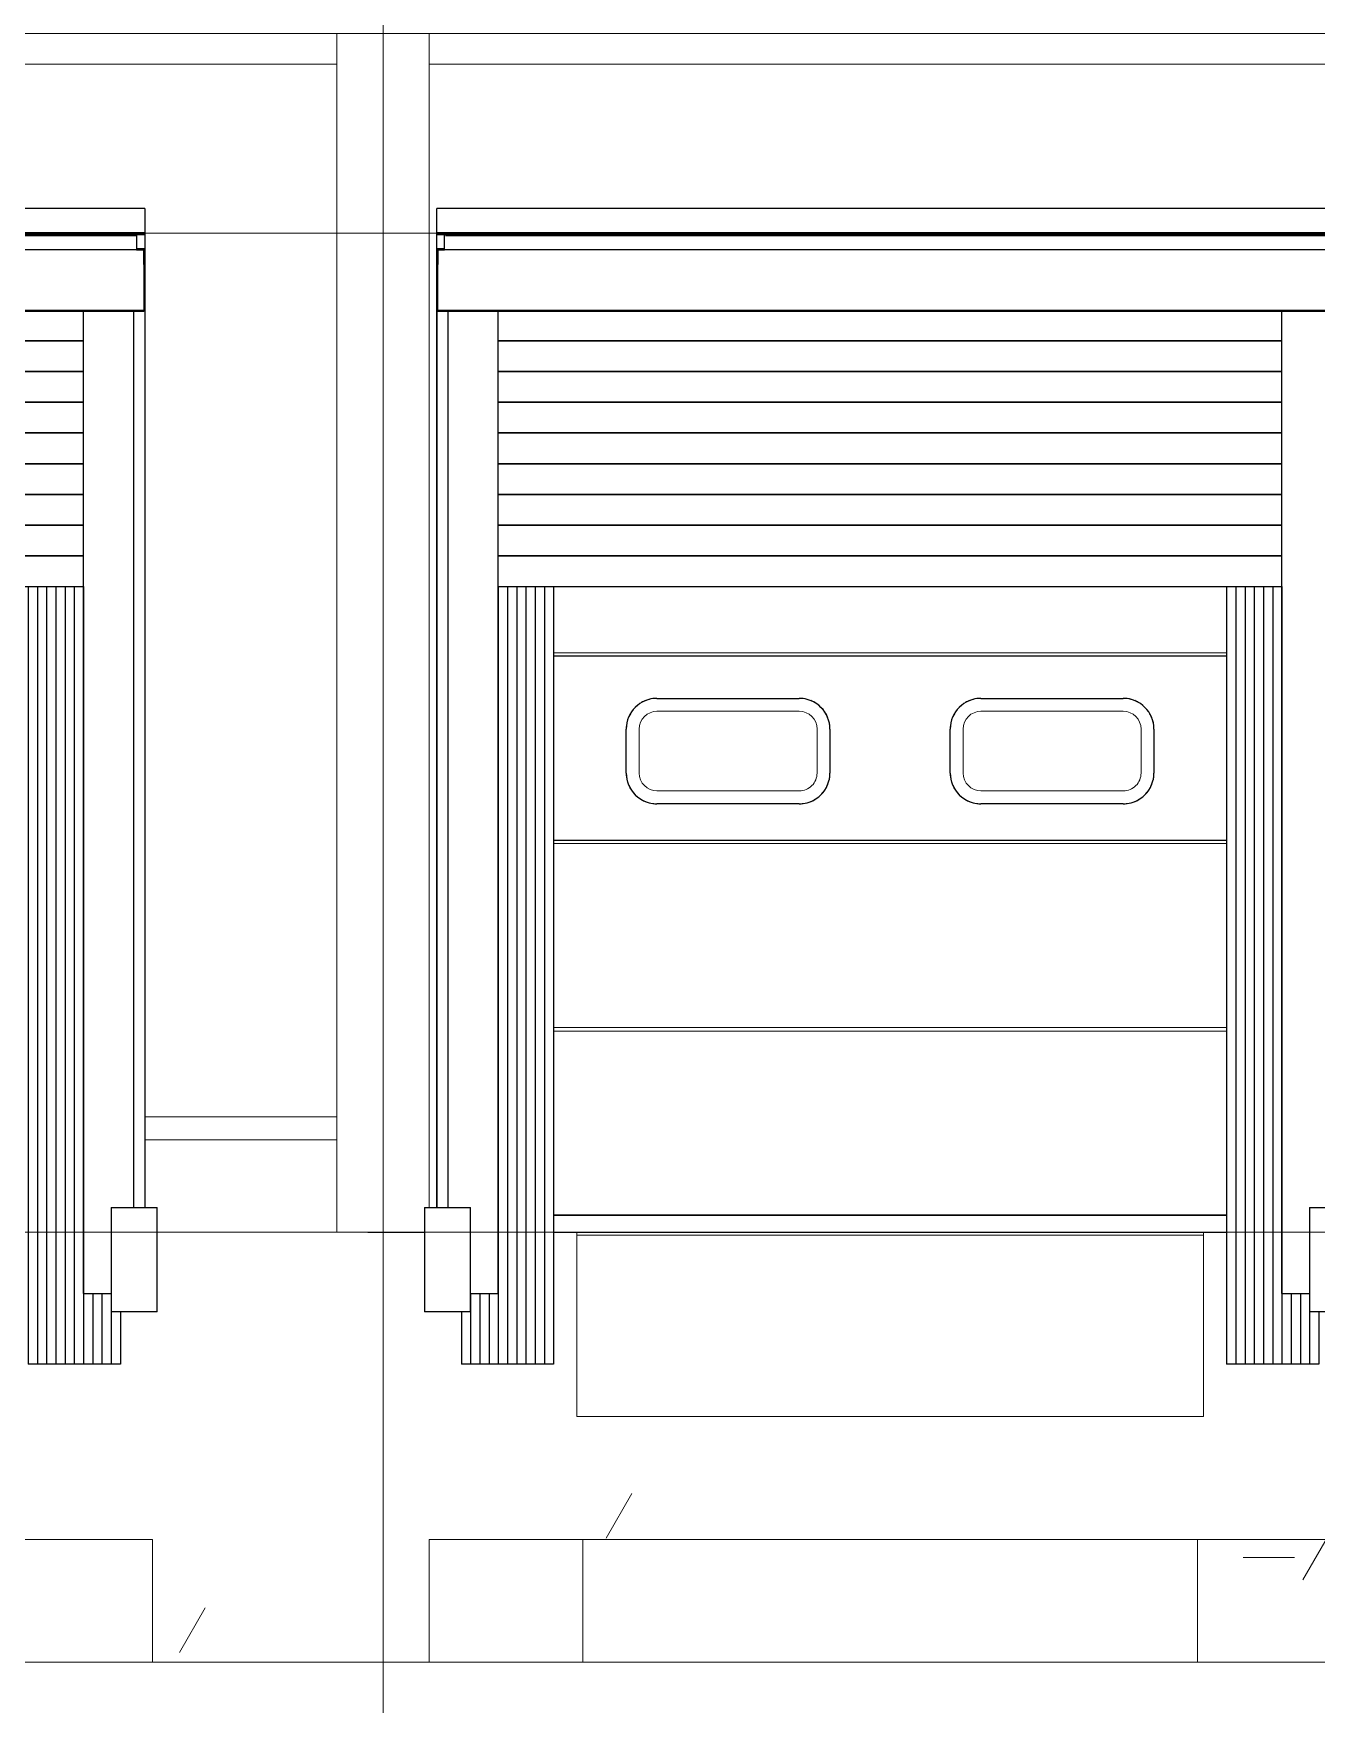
# Model space of a CAD drawing. Extents: x 692141 to 693595, y 1492301 to 1494225.
# Drawn here: x 692347.62 to 692351.8, y 1492374.68 to 1492380.11 of the extents above; entities that cross this region are included whole.
import ezdxf

# ---------------------------------------------------------------- set-up
doc = ezdxf.new("R2010")
doc.units = 0
doc.header["$MEASUREMENT"] = 0
for name, pattern in [('Centre', [7937.5, 1587.5, -1190.625, 3968.75, -1190.625]), ('Grid Line', [5556.25, 3175, -793.75, 793.75, -793.75]), ('Čárka', [3175, 1587.5, -1587.5])]:
    doc.linetypes.add(name, pattern=pattern)
for name, color, linetype, lineweight in [('A-COLS', 52, 'Continuous', 5), ('A-DETL-GENF', 92, 'Continuous', 5), ('A-FLOR', 192, 'Continuous', 5), ('A-FLOR-LEVL', 8, 'Grid Line', 5), ('A-GENM', 13, 'Continuous', 5), ('A-WALL-PATT', 111, 'Continuous', 5), ('S-BEAM', 12, 'Continuous', 5), ('S-GRID', 1, 'Continuous', 5)]:
    doc.layers.add(name, color=color, linetype=linetype, lineweight=lineweight)
doc.layers.add('A-DOOR', color=2, linetype='Continuous')
pattern_1 = [(0, (212730.054, 1200), (4064, 1016), [167.64, -2880.36, 167.64, -2880.36, -16256]), (0, (212730.054, 1200), (4064, 1016), [-6096, 167.64, -5928.36, 167.64, -2880.36, -7112]), (0, (212730.054, 1200), (4064, 1016), [-15240, 167.64, -1864.36, 167.64, -4912.36]), (120, (214254.054, 1708), (-2911.881810244989, 3011.527240979959), [167.64, -2880.36, 167.64, -2880.36, -16256]), (120, (214254.054, 1708), (-2911.881810244989, 3011.527240979959), [-6095.999999999999, 167.64, -5928.359999999999, 167.64, -2880.36, -7111.999999999999]), (120, (214254.054, 1708), (-2911.881810244989, 3011.527240979959), [-15240, 167.64, -1864.36, 167.64, -4912.359999999999]), (240, (214762.054, 3740), (-1152.118189755009, -4027.527240979959), [167.64, -2880.36, 167.64, -2880.36, -16256]), (240, (214762.054, 3740), (-1152.118189755009, -4027.527240979959), [-6096, 167.64, -5928.36, 167.64, -2880.36, -7112]), (240, (214762.054, 3740), (-1152.118189755009, -4027.527240979959), [-15240, 167.64, -1864.36, 167.64, -4912.36])]

# ---------------------------------------------------------------- blocks, each defined once
blk = doc.blocks.new('HAVI-DC_R19_AR_120_STRUCTURE_rvt-2-500_ELEVATION 4')
at = {"layer": 'S-BEAM'}
h = blk.add_hatch(dxfattribs=at)
h.set_pattern_fill('FP_109', color=256, style=0, pattern_type=2)
h.set_pattern_definition(pattern_1)
h.paths.add_polyline_path([(90849.63631146723, 5200.000000000931), (90849.63631146723, 5300.068639883461), (82649.63631146721, 5300.068639883461), (82649.63631146721, 5200.000000000931), (90679.35419543347, 5200.000000000931)], flags=0)
h = blk.add_hatch(dxfattribs=at)
h.set_pattern_fill('FP_109', color=256, style=0, pattern_type=2)
h.set_pattern_definition(pattern_1)
h.paths.add_polyline_path([(98349.65262204957, 5200.000000000931), (98349.65262204957, 5300.068639883461), (91149.63631146726, 5300.068639883461), (91149.63631146726, 5200.000000000931), (98005.69829366505, 5200.000000000931)], flags=0)
h = blk.add_hatch(dxfattribs=at)
h.set_pattern_fill('FP_109', color=256, style=0, pattern_type=2)
h.set_pattern_definition(pattern_1)
h.paths.add_polyline_path([(87750.22784806436, -3.465174813754857e-11), (87750.22784806436, 399.9999999999091), (89749.63631146723, 399.9999999999091), (89749.63631146723, -3.465174813754857e-11), (90999.63631146647, 0), (90999.63631146647, 1400.00000000138), (90264.63631146731, 1400.00000000138), (90264.63631146731, 1139.999999997003), (90144.6363114673, 1139.999999997003), (90144.6363114673, 969.9999999969727), (89844.63631146729, 969.9999999969727), (89844.63631146729, 1400.00000000138), (89769.63631146734, 1400.00000000138), (89769.63631146736, 800.0000000013774), (87729.63631146733, 800.0000000013774), (87729.63631146737, 1400.00000000138), (87654.63631146731, 1400.00000000138), (87654.63631146731, 969.9999999969727), (87354.6363114673, 969.9999999969727), (87354.6363114673, 1139.999999997003), (87234.63631146731, 1139.999999997003), (87234.63631146731, 1400.00000000138), (86064.63631146743, 1400.00000000138), (86064.63631146743, 1139.999999997003), (85944.63631146745, 1139.999999997003), (85944.63631146745, 969.9999999969727), (85644.63631146743, 969.9999999969727), (85644.63631146743, 1400.00000000138), (83454.63631146745, 1400.00000000138), (83454.63631146745, 969.9999999969727), (83154.63631146742, 969.9999999969727), (83154.63631146742, 1139.999999997003), (83034.63631146743, 1139.999999997003), (83034.63631146743, 1400.00000000138), (82499.6363114688, 1400.00000000138), (82499.6363114688, 0), (83550.22784806442, 0), (83550.22784806442, 399.9999999999437), (85549.75461878978, 399.9999999999437), (85549.75461878981, 0)], flags=0)
h = blk.add_hatch(dxfattribs=at)
h.set_pattern_fill('FP_109', color=256, style=0, pattern_type=2)
h.set_pattern_definition(pattern_1)
h.paths.add_polyline_path([(90999.63631146647, 0), (91650.22784806436, 0), (91650.22784806436, 399.9999999998398), (93649.6363114672, 399.9999999998398), (93649.6363114672, 0), (95550.34615537865, 0), (95550.34615537869, 399.9999999998398), (97549.75461878149, 399.9999999998398), (97549.7546187815, 0), (98499.63631146234, 0), (98499.63631146234, 1400.00000000138), (98064.63631146734, 1400.00000000138), (98064.63631146734, 1139.999999997003), (97944.63631146734, 1139.999999997003), (97944.63631146734, 969.9999999969727), (97644.63631146733, 969.9999999969727), (97644.63631146733, 1400.00000000138), (97569.75461878166, 1400.00000000138), (97569.75461878166, 799.9999999999914), (95529.75461878166, 799.9999999999914), (95529.75461878169, 1400.00000000138), (95454.63631146736, 1400.00000000138), (95454.63631146736, 969.9999999969727), (95154.63631146734, 969.9999999969727), (95154.63631146734, 1139.999999997003), (95034.63631146736, 1139.999999997003), (95034.63631146736, 1400.00000000138), (94164.63631146733, 1400.00000000138), (94164.63631146733, 1139.999999997003), (94044.63631146733, 1139.999999997003), (94044.63631146733, 969.9999999969727), (93744.63631146731, 969.9999999969727), (93744.63631146731, 1400.00000000138), (93669.63631146647, 1400.00000000138), (93669.63631146647, 799.9999999999914), (91629.63631146647, 799.9999999999914), (91629.6363114665, 1400.00000000138), (91554.63631146733, 1400.00000000138), (91554.63631146733, 969.9999999969727), (91254.63631146731, 969.9999999969727), (91254.63631146731, 1139.999999997003), (91134.63631146733, 1139.999999997003), (91134.63631146733, 1400.00000000138), (90999.63631146647, 1400.00000000138), (90999.63631146647, 542.3627569251257)], flags=0)
at = {"layer": 'S-BEAM', "color": 7}
for p, q in [((82649.63631146733, 5200.000000000933), (90849.63631146736, 5200.000000000933)), ((91149.63631146739, 5200.000000000933), (98349.65262204967, 5200.000000000933)), ((90264.63631146742, 1400.000000001379), (90999.63631146657, 1400.000000001379)), ((90999.63631146657, 1400.000000001379), (91134.63631146743, 1400.000000001379)), ((91554.63631146742, 1400.000000001379), (91629.6363114666, 1400.000000001379)), ((91629.63631146659, 800.0000000000101), (91629.63631146659, 1400.000000001379)), ((93669.63631146657, 1400.000000001379), (93744.63631146742, 1400.000000001379)), ((93669.63631146657, 1400.000000001379), (93669.63631146657, 800.0000000000101)), ((93669.63631146657, 800.0000000000101), (91629.63631146659, 800.0000000000101)), ((91650.22784806449, -1.150546324879542e-11), (91650.22784806449, 399.9999999998706)), ((91650.22784806449, 399.9999999998706), (93649.6363114673, 399.9999999998706)), ((93649.6363114673, 399.9999999998706), (93649.6363114673, -1.150546324879542e-11)), ((93649.6363114673, -1.150546324879542e-11), (91650.22784806449, -1.150546324879542e-11))]:
    blk.add_line(p, q, dxfattribs=at)
blk = doc.blocks.new('M_Rectangular Column - 300 x 300mm-V140-500_ELEVATION 4')
at = {"layer": 'A-COLS'}
for p, q in [((90849.63631146737, 5300.068616973573), (90849.63631146737, 1400.000000001371)), ((91149.63631146737, 1479.999999997005), (91149.63631146737, 5300.068616973573)), ((91134.63631146745, 1400.000000001371), (90849.63631146737, 1400.000000001371))]:
    blk.add_line(p, q, dxfattribs=at)
blk = doc.blocks.new('Column Center Mark - Column Center Mark-439589-500_ELEVATION 4')
at = {"layer": 'A-DETL-GENF', "lineweight": 9}
for p, q in [((43649.75461878071, 74.99999999996534), (43649.75461878071, -75.00000000003465)), ((43574.75461878071, -3.465174813754857e-11), (43724.75461878071, -3.465174813754857e-11))]:
    blk.add_line(p, q, dxfattribs=at)
blk = doc.blocks.new('Loading-Equipment_Dock-levellers_Loading-Systems_Swing-Lip_232M_100kN - PowerRamp 232M100 2100 x 3000 mm-460557-500_ELEVATION 4')
at = {"layer": 'A-GENM'}
for p, q in [((51479.75461878094, 1390.000000001369), (53519.75461878094, 1390.000000001369)), ((51479.75461878094, 800.0000000013796), (51479.75461878094, 1390.000000001369)), ((53519.75461878094, 800.0000000013796), (53519.75461878094, 1390.000000001369)), ((53519.75461878094, 800.0000000013796), (51479.75461878094, 800.0000000013796))]:
    blk.add_line(p, q, dxfattribs=at)
blk = doc.blocks.new('Door_ASSA-ABLOY DS6070B Inflatable shelter - Insulated wall-V78-500_ELEVATION 4')
at = {"layer": 'A-DOOR', "color": 47}
for p, q in [((91174.63631146748, 4652.807871864885), (91174.63631146748, 4729.999999996988)), ((94124.63631146746, 4729.999999996979), (91174.63631146748, 4729.999999996988)), ((94124.63631146746, 4729.999999996979), (94124.63631146746, 4652.807871864876)), ((91173.63631146748, 4649.999999996991), (91173.63631146745, 4598.999999996989)), ((91174.63631146748, 4647.691042939573), (91174.63631146748, 4652.807871864885)), ((91174.63631146748, 4652.807871864885), (94124.63631146746, 4652.807871864876)), ((91174.63631146748, 4644.684469772975), (91174.63631146748, 4647.691042939573)), ((94124.63631146746, 4647.691042939563), (91174.63631146748, 4647.691042939573)), ((94124.63631146746, 4644.684469772965), (91174.63631146748, 4644.684469772974)), ((91199.63631146746, 4598.999999996989), (91199.63631146748, 4647.69104293955)), ((94097.63631146746, 4641.364026622491), (91202.6644881644, 4641.364026622491)), ((94097.63631146746, 4647.691042939549), (94097.63631146745, 4598.999999997001)), ((94124.63631146746, 4652.807871864876), (94124.63631146746, 4647.691042939563)), ((94124.63631146746, 4647.691042939563), (94124.63631146746, 4644.684469772965)), ((94125.63631146745, 4598.999999997001), (94125.63631146746, 4649.999999996992)), ((91199.63631146746, 4598.99999999699), (91173.63631146745, 4598.99999999699)), ((91173.63631146745, 4598.999999996989), (91173.63631146745, 4538.99999999699)), ((91177.63631146748, 4598.99999999703), (91177.63631146748, 4547.999999997031)), ((91177.63631146748, 4547.999999997032), (91177.63631146748, 4598.999999997029)), ((91177.63631146745, 4538.99999999699), (91177.63631146745, 4595.99999999699)), ((91177.63631146745, 4595.99999999699), (91199.63631146746, 4595.99999999699)), ((91177.63631146748, 4397.999999996989), (91177.63631146748, 4595.99999999699)), ((94121.63631146745, 4595.999999996991), (91177.63631146748, 4595.999999996991)), ((91199.63631146746, 4595.99999999699), (91199.63631146746, 4598.999999996989)), ((94125.63631146745, 4598.999999997001), (94097.63631146745, 4598.999999997001)), ((94097.63631146745, 4598.999999997001), (94097.63631146745, 4595.999999997001)), ((94097.63631146745, 4595.999999997001), (94121.63631146745, 4595.999999997001)), ((94121.63631146746, 4598.99999999703), (94121.63631146746, 4547.999999997031)), ((94121.63631146746, 4547.999999997032), (94121.63631146746, 4598.999999997029)), ((94121.63631146745, 4595.999999997001), (94121.63631146745, 4538.999999996992)), ((94121.63631146745, 4595.99999999699), (94121.63631146745, 4397.999999996989)), ((94125.63631146745, 4538.999999996991), (94125.63631146745, 4598.999999997001)), ((91173.63631146745, 4538.99999999699), (91177.63631146745, 4538.99999999699)), ((91174.63631146748, 4547.999999996992), (91174.63631146748, 1479.999999996993)), ((91174.63631146748, 1479.999999996995), (91174.63631146748, 4538.999999997)), ((94121.63631146745, 4538.999999996991), (94125.63631146745, 4538.999999996991)), ((94124.63631146745, 4547.999999996992), (94124.63631146745, 1479.999999996993)), ((94124.63631146746, 4538.999999997), (94124.63631146746, 1479.999999996996)), ((91177.63631146748, 4394.999999996989), (91177.63631146748, 4397.999999996989)), ((94121.63631146745, 4397.999999996989), (91177.63631146748, 4397.999999996989)), ((94121.63631146745, 4397.999999996989), (91177.63631146748, 4397.999999996989)), ((94121.63631146745, 4394.99999999699), (91177.63631146748, 4394.99999999699)), ((91211.6429675409, 1479.999999996993), (91211.6429675409, 4394.999999996971)), ((94087.62965539374, 4394.999999996971), (94087.62965539374, 1479.999999996993)), ((94121.63631146745, 4397.999999996989), (94121.63631146745, 4394.999999996989)), ((91134.63631146746, 1479.999999996995), (91284.63631146746, 1479.999999996994)), ((91134.63631146746, 1479.999999996995), (91134.63631146746, 1139.999999996994)), ((91284.63631146745, 1139.999999996994), (91284.63631146746, 1479.999999996995)), ((94014.63631146745, 1479.999999997002), (94164.63631146745, 1479.999999997002)), ((94014.63631146745, 1479.999999997002), (94014.63631146745, 1139.999999997)), ((94164.63631146745, 1139.999999997), (94164.63631146745, 1479.999999997002)), ((91284.63631146745, 1139.999999996994), (91134.63631146746, 1139.999999996994)), ((94164.63631146745, 1139.999999997), (94014.63631146745, 1139.999999996999))]:
    blk.add_line(p, q, dxfattribs=at)
at = {"layer": 'A-DOOR', "color": 117}
for p, q in [((91177.63631146748, 4547.999999996993), (91177.63631146749, 4598.999999997008)), ((91177.63631146748, 4582.68366976728), (91177.63631146749, 4598.999999997009)), ((91177.63631146748, 4556.584353991191), (91177.63631146748, 4582.68366976728)), ((94121.63631146746, 4598.999999997011), (94121.63631146745, 4547.999999996998)), ((94121.63631146746, 4598.999999996999), (94121.63631146745, 4582.68366976727)), ((94121.63631146745, 4582.68366976727), (94121.63631146745, 4556.584353991181)), ((91374.63631146746, 1199.999999996987), (91374.63631146746, 4394.999999997)), ((93924.63631146743, 1199.999999996988), (93924.63631146743, 4394.99999999696)), ((91284.63631146746, 1199.999999996987), (91374.63631146746, 1199.999999996987)), ((93924.63631146743, 1199.999999996988), (94014.63631146743, 1199.999999996988))]:
    blk.add_line(p, q, dxfattribs=at)
at = {"layer": 'A-DOOR', "color": 130}
for p, q in [((93924.6363114673, 4299.99999999708), (91374.63631146731, 4299.99999999708)), ((91374.63631146731, 4299.999999997044), (93924.6363114673, 4299.999999997044)), ((93924.6363114673, 4199.999999997067), (91374.63631146731, 4199.999999997067)), ((91374.63631146731, 4199.999999997067), (93924.6363114673, 4199.999999997067)), ((93924.6363114673, 4099.999999997055), (91374.63631146731, 4099.999999997055)), ((91374.63631146731, 4099.999999997055), (93924.6363114673, 4099.999999997055)), ((93924.6363114673, 3999.999999997044), (91374.63631146731, 3999.999999997044)), ((91374.63631146731, 3999.999999997044), (93924.6363114673, 3999.999999997044)), ((93924.6363114673, 3899.999999997066), (91374.63631146731, 3899.999999997066)), ((91374.63631146731, 3899.999999997066), (93924.6363114673, 3899.999999997066)), ((93924.6363114673, 3799.999999997089), (91374.63631146731, 3799.999999997089)), ((91374.63631146731, 3799.999999997054), (93924.6363114673, 3799.999999997054)), ((93924.6363114673, 3699.999999997077), (91374.63631146731, 3699.999999997077)), ((91374.63631146731, 3699.999999997077), (93924.6363114673, 3699.999999997077)), ((93924.6363114673, 3599.999999997065), (91374.63631146731, 3599.999999997065)), ((91374.63631146731, 3599.999999997065), (93924.6363114673, 3599.999999997065)), ((91374.63631146748, 3500.073277789998), (91374.63631146746, 969.9999999969889)), ((91374.63631146748, 3500.073277789998), (91374.63631146746, 969.9999999969889)), ((91374.63631146731, 3499.999999997088), (93924.6363114673, 3499.999999997088)), ((91404.63631146748, 3500.091597238241), (91404.63631146748, 1400.000000001407)), ((91404.63631146748, 3500.091597238241), (91404.63631146748, 969.9999999969889)), ((91434.63631146746, 3500.109916686441), (91434.63631146746, 969.9999999969879)), ((91434.63631146746, 3500.109916686441), (91434.63631146746, 969.9999999969889)), ((91464.63631146748, 3500.128236134684), (91464.63631146746, 1400.000000001406)), ((91464.63631146748, 3500.128236134684), (91464.63631146746, 969.9999999969879)), ((91494.63631146746, 3500.146555582926), (91494.63631146746, 969.9999999969879)), ((91494.63631146746, 3500.146555582926), (91494.63631146746, 969.9999999969879)), ((91524.63631146748, 3500.16487503117), (91524.63631146746, 1400.000000001406)), ((91524.63631146748, 3500.16487503117), (91524.63631146746, 969.9999999969879)), ((91554.63631146748, 3500.18319447937), (91554.63631146748, 969.9999999969879)), ((93744.63631146748, 3499.99999999706), (93744.63631146746, 969.9999999969803)), ((93774.63631146746, 3499.99999999706), (93774.63631146745, 969.9999999969803)), ((93774.63631146746, 3499.99999999706), (93774.63631146745, 1400.000000001399)), ((93804.63631146746, 3499.99999999706), (93804.63631146746, 969.9999999969803)), ((93804.63631146746, 3499.99999999706), (93804.63631146746, 969.9999999969803)), ((93834.63631146748, 3499.99999999706), (93834.63631146746, 969.9999999969803)), ((93834.63631146748, 3499.99999999706), (93834.63631146746, 1400.000000001399)), ((93864.63631146746, 3499.99999999706), (93864.63631146746, 969.9999999969803)), ((93864.63631146746, 3499.99999999706), (93864.63631146746, 969.9999999969803)), ((93894.63631146746, 3499.99999999706), (93894.63631146746, 969.9999999969803)), ((93894.63631146746, 3499.99999999706), (93894.63631146746, 1400.000000001399)), ((93924.63631146748, 3499.99999999706), (93924.63631146745, 969.9999999969803)), ((93924.63631146748, 3499.99999999706), (93924.63631146745, 969.9999999969803)), ((91284.63631146746, 1199.999999996993), (91284.63631146746, 969.9999999969889)), ((91314.63631146746, 1199.999999996993), (91314.63631146746, 969.9999999969889)), ((91314.63631146746, 1199.999999996993), (91314.63631146746, 969.9999999969889)), ((91344.63631146746, 1199.999999996993), (91344.63631146746, 969.9999999969889)), ((93954.63631146746, 1199.999999996984), (93954.63631146746, 969.9999999969803)), ((93984.63631146746, 1199.999999996984), (93984.63631146746, 969.9999999969803)), ((93984.63631146746, 1199.999999996984), (93984.63631146746, 969.9999999969803)), ((94014.63631146746, 1199.999999996984), (94014.63631146746, 969.9999999969803)), ((91254.63631146748, 1139.999999997006), (91254.63631146748, 969.9999999969889)), ((94044.63631146746, 1139.999999996997), (94044.63631146746, 969.9999999969803)), ((91284.63631146746, 969.9999999969885), (91254.63631146745, 969.9999999969887)), ((91314.63631146746, 969.9999999969885), (91284.63631146746, 969.9999999969885)), ((91344.63631146746, 969.9999999969885), (91314.63631146746, 969.9999999969887)), ((91374.63631146746, 969.9999999969885), (91344.63631146746, 969.9999999969885)), ((91404.63631146748, 969.9999999969885), (91374.63631146746, 969.9999999969887)), ((91434.63631146746, 969.9999999969885), (91404.63631146748, 969.9999999969885)), ((91464.63631146746, 969.999999996988), (91434.63631146746, 969.9999999969881)), ((91494.63631146746, 969.999999996988), (91464.63631146746, 969.999999996988)), ((91524.63631146746, 969.999999996988), (91494.63631146746, 969.9999999969881)), ((91554.63631146748, 969.999999996988), (91524.63631146746, 969.999999996988)), ((93774.63631146745, 969.9999999969807), (93744.63631146746, 969.9999999969807)), ((93804.63631146746, 969.9999999969806), (93774.63631146745, 969.9999999969807)), ((93834.63631146746, 969.9999999969807), (93804.63631146746, 969.9999999969807)), ((93864.63631146746, 969.9999999969806), (93834.63631146746, 969.9999999969807)), ((93894.63631146746, 969.9999999969801), (93864.63631146746, 969.9999999969801)), ((93924.63631146745, 969.99999999698), (93894.63631146746, 969.9999999969801)), ((93954.63631146746, 969.9999999969801), (93924.63631146745, 969.9999999969801)), ((93984.63631146746, 969.99999999698), (93954.63631146746, 969.9999999969801)), ((94014.63631146746, 969.9999999969801), (93984.63631146746, 969.9999999969801)), ((94044.63631146746, 969.99999999698), (94014.63631146746, 969.9999999969801))]:
    blk.add_line(p, q, dxfattribs=at)
blk = doc.blocks.new('Door_ASSA-ABLOY DS6070B Inflatable shelter - Insulated wall-V85-500_ELEVATION 4')
at = {"layer": 'A-DOOR', "color": 47}
for p, q in [((87274.63631146746, 4652.807871864885), (87274.63631146746, 4729.999999996988)), ((90224.63631146745, 4729.999999996979), (87274.63631146746, 4729.999999996988)), ((90224.63631146745, 4729.999999996979), (90224.63631146745, 4652.807871864876)), ((87273.63631146746, 4649.999999996991), (87273.63631146743, 4598.999999996989)), ((87274.63631146746, 4647.691042939573), (87274.63631146746, 4652.807871864885)), ((87274.63631146746, 4652.807871864885), (90224.63631146745, 4652.807871864876)), ((87274.63631146746, 4644.684469772975), (87274.63631146746, 4647.691042939573)), ((90224.63631146745, 4647.691042939563), (87274.63631146746, 4647.691042939573)), ((90224.63631146745, 4644.684469772965), (87274.63631146746, 4644.684469772974)), ((87299.63631146745, 4598.999999996989), (87299.63631146746, 4647.69104293955)), ((90197.63631146745, 4641.364026622491), (87299.63631146746, 4641.364026622491)), ((90197.63631146745, 4647.691042939549), (90197.63631146743, 4598.999999997001)), ((90224.63631146745, 4652.807871864876), (90224.63631146745, 4647.691042939563)), ((90224.63631146745, 4647.691042939563), (90224.63631146745, 4644.684469772965)), ((90225.63631146743, 4598.999999997001), (90225.63631146745, 4649.999999996992)), ((87299.63631146745, 4598.99999999699), (87273.63631146743, 4598.99999999699)), ((87273.63631146743, 4598.999999996989), (87273.63631146743, 4538.99999999699)), ((87277.63631146746, 4598.99999999703), (87277.63631146746, 4547.999999997031)), ((87277.63631146746, 4547.999999997032), (87277.63631146746, 4598.999999997029)), ((87277.63631146743, 4538.99999999699), (87277.63631146743, 4595.99999999699)), ((87277.63631146746, 4397.999999996989), (87277.63631146746, 4595.99999999699)), ((90221.63631146743, 4595.999999996991), (87277.63631146746, 4595.999999996991)), ((87277.83729268321, 4595.99999999699), (87299.63631146745, 4595.99999999699)), ((87299.63631146745, 4595.99999999699), (87299.63631146745, 4598.999999996989)), ((90225.63631146743, 4598.999999997001), (90197.63631146743, 4598.999999997001)), ((90197.63631146743, 4598.999999997001), (90197.63631146743, 4595.999999997001)), ((90197.63631146743, 4595.999999997001), (90221.63631146743, 4595.999999997001)), ((90221.63631146745, 4598.99999999703), (90221.63631146745, 4547.999999997031)), ((90221.63631146745, 4547.999999997032), (90221.63631146745, 4598.999999997029)), ((90221.63631146743, 4595.999999997001), (90221.63631146743, 4538.999999996992)), ((90221.63631146743, 4595.99999999699), (90221.63631146743, 4397.999999996989)), ((90225.63631146743, 4538.999999996991), (90225.63631146743, 4598.999999997001)), ((87273.63631146743, 4538.99999999699), (87277.63631146743, 4538.99999999699)), ((87274.63631146746, 4547.999999996992), (87274.63631146746, 1479.999999996993)), ((87277.8372926832, 4547.999999996991), (87274.63631146746, 4547.999999996991)), ((87274.63631146746, 1479.999999996995), (87274.63631146746, 4538.999999997)), ((90221.63631146743, 4538.999999996991), (90225.63631146743, 4538.999999996991)), ((90224.63631146743, 4547.999999996992), (90224.63631146743, 1479.999999996993)), ((90224.63631146745, 4538.999999997), (90224.63631146745, 1479.999999996996)), ((87277.63631146746, 4394.999999996989), (87277.63631146746, 4397.999999996989)), ((90221.63631146743, 4397.999999996989), (87277.63631146746, 4397.999999996989)), ((90221.63631146743, 4394.99999999699), (87277.63631146746, 4394.99999999699)), ((90221.63631146743, 4397.999999996989), (87277.8372926832, 4397.999999996989)), ((87311.64296754086, 1479.999999996993), (87311.64296754086, 4394.999999996971)), ((90187.62965539373, 4394.999999996971), (90187.62965539373, 1479.999999996993)), ((90221.63631146743, 4397.999999996989), (90221.63631146743, 4394.999999996989)), ((87234.63631146745, 1479.999999996995), (87384.63631146745, 1479.999999996994)), ((87234.63631146745, 1479.999999996995), (87234.63631146745, 1139.999999996994)), ((87384.63631146743, 1139.999999996994), (87384.63631146745, 1479.999999996995)), ((90114.63631146743, 1479.999999997002), (90264.63631146743, 1479.999999997002)), ((90114.63631146743, 1479.999999997002), (90114.63631146743, 1139.999999997)), ((90264.63631146743, 1139.999999997), (90264.63631146743, 1479.999999997002)), ((87384.63631146743, 1139.999999996994), (87234.63631146745, 1139.999999996994)), ((90264.63631146743, 1139.999999997), (90114.63631146743, 1139.999999996999))]:
    blk.add_line(p, q, dxfattribs=at)
at = {"layer": 'A-DOOR', "color": 117}
for p, q in [((87277.63631146746, 4547.999999996993), (87277.63631146748, 4598.999999997008)), ((87277.63631146746, 4582.68366976728), (87277.63631146748, 4598.999999997009)), ((87277.63631146746, 4556.584353991191), (87277.63631146746, 4582.68366976728)), ((90221.63631146745, 4598.999999997011), (90221.63631146743, 4547.999999996998)), ((90221.63631146745, 4598.999999996999), (90221.63631146743, 4582.68366976727)), ((90221.63631146743, 4582.68366976727), (90221.63631146743, 4556.584353991181)), ((87474.63631146745, 1199.999999996987), (87474.63631146745, 4394.999999997)), ((90024.63631146742, 1199.999999996988), (90024.63631146742, 4394.99999999696)), ((87384.63631146745, 1199.999999996987), (87474.63631146745, 1199.999999996987)), ((90024.63631146742, 1199.999999996988), (90114.63631146742, 1199.999999996988))]:
    blk.add_line(p, q, dxfattribs=at)
at = {"layer": 'A-DOOR', "color": 130}
for p, q in [((90024.63631146729, 4299.99999999708), (87474.63631146729, 4299.99999999708)), ((87474.63631146729, 4299.999999997044), (90024.63631146729, 4299.999999997044)), ((90024.63631146729, 4199.999999997067), (87474.63631146729, 4199.999999997067)), ((87474.63631146729, 4199.999999997067), (90024.63631146729, 4199.999999997067)), ((90024.63631146729, 4099.999999997055), (87474.63631146729, 4099.999999997055)), ((87474.63631146729, 4099.999999997055), (90024.63631146729, 4099.999999997055)), ((90024.63631146729, 3999.999999997044), (87474.63631146729, 3999.999999997044)), ((87474.63631146729, 3999.999999997044), (90024.63631146729, 3999.999999997044)), ((90024.63631146729, 3899.999999997066), (87474.63631146729, 3899.999999997066)), ((87474.63631146729, 3899.999999997066), (90024.63631146729, 3899.999999997066)), ((90024.63631146729, 3799.999999997089), (87474.63631146729, 3799.999999997089)), ((87474.63631146729, 3799.999999997054), (90024.63631146729, 3799.999999997054)), ((90024.63631146729, 3699.999999997077), (87474.63631146729, 3699.999999997077)), ((87474.63631146729, 3699.999999997077), (90024.63631146729, 3699.999999997077)), ((90024.63631146729, 3599.999999997065), (87474.63631146729, 3599.999999997065)), ((87474.63631146729, 3599.999999997065), (90024.63631146729, 3599.999999997065)), ((87474.63631146746, 3500.073277789998), (87474.63631146745, 969.9999999969889)), ((87474.63631146746, 3500.073277789998), (87474.63631146745, 969.9999999969889)), ((87474.63631146729, 3499.999999997088), (90024.63631146729, 3499.999999997088)), ((87504.63631146746, 3500.091597238241), (87504.63631146746, 1400.000000001407)), ((87504.63631146746, 3500.091597238241), (87504.63631146746, 969.9999999969889)), ((87534.63631146745, 3500.109916686441), (87534.63631146745, 969.9999999969879)), ((87534.63631146745, 3500.109916686441), (87534.63631146745, 969.9999999969889)), ((87564.63631146746, 3500.128236134684), (87564.63631146745, 1400.000000001406)), ((87564.63631146746, 3500.128236134684), (87564.63631146745, 969.9999999969879)), ((87594.63631146745, 3500.146555582926), (87594.63631146745, 969.9999999969879)), ((87594.63631146745, 3500.146555582926), (87594.63631146745, 969.9999999969879)), ((87624.63631146746, 3500.16487503117), (87624.63631146745, 1400.000000001406)), ((87624.63631146746, 3500.16487503117), (87624.63631146745, 969.9999999969879)), ((87654.63631146746, 3500.18319447937), (87654.63631146746, 969.9999999969879)), ((89844.63631146746, 3499.99999999706), (89844.63631146745, 969.9999999969803)), ((89874.63631146745, 3499.99999999706), (89874.63631146743, 969.9999999969803)), ((89874.63631146745, 3499.99999999706), (89874.63631146743, 1400.000000001399)), ((89904.63631146745, 3499.99999999706), (89904.63631146745, 969.9999999969803)), ((89904.63631146745, 3499.99999999706), (89904.63631146745, 969.9999999969803)), ((89934.63631146746, 3499.99999999706), (89934.63631146745, 969.9999999969803)), ((89934.63631146746, 3499.99999999706), (89934.63631146745, 1400.000000001399)), ((89964.63631146745, 3499.99999999706), (89964.63631146745, 969.9999999969803)), ((89964.63631146745, 3499.99999999706), (89964.63631146745, 969.9999999969803)), ((89994.63631146745, 3499.99999999706), (89994.63631146745, 969.9999999969803)), ((89994.63631146745, 3499.99999999706), (89994.63631146745, 1400.000000001399)), ((90024.63631146746, 3499.99999999706), (90024.63631146743, 969.9999999969803)), ((90024.63631146746, 3499.99999999706), (90024.63631146743, 969.9999999969803)), ((87384.63631146745, 1199.999999996993), (87384.63631146745, 969.9999999969889)), ((87414.63631146745, 1199.999999996993), (87414.63631146745, 969.9999999969889)), ((87414.63631146745, 1199.999999996993), (87414.63631146745, 969.9999999969889)), ((87444.63631146745, 1199.999999996993), (87444.63631146745, 969.9999999969889)), ((90054.63631146745, 1199.999999996984), (90054.63631146745, 969.9999999969803)), ((90084.63631146745, 1199.999999996984), (90084.63631146745, 969.9999999969803)), ((90084.63631146745, 1199.999999996984), (90084.63631146745, 969.9999999969803)), ((90114.63631146745, 1199.999999996984), (90114.63631146745, 969.9999999969803)), ((87354.63631146746, 1139.999999997006), (87354.63631146746, 969.9999999969889)), ((90144.63631146745, 1139.999999996997), (90144.63631146745, 969.9999999969803)), ((87384.63631146745, 969.9999999969885), (87354.63631146743, 969.9999999969887)), ((87414.63631146745, 969.9999999969885), (87384.63631146745, 969.9999999969885)), ((87444.63631146745, 969.9999999969885), (87414.63631146745, 969.9999999969887)), ((87474.63631146745, 969.9999999969885), (87444.63631146745, 969.9999999969885)), ((87504.63631146746, 969.9999999969885), (87474.63631146745, 969.9999999969887)), ((87534.63631146745, 969.9999999969885), (87504.63631146746, 969.9999999969885)), ((87564.63631146745, 969.999999996988), (87534.63631146745, 969.9999999969881)), ((87594.63631146745, 969.999999996988), (87564.63631146745, 969.999999996988)), ((87624.63631146745, 969.999999996988), (87594.63631146745, 969.9999999969881)), ((87654.63631146746, 969.999999996988), (87624.63631146745, 969.999999996988)), ((89874.63631146743, 969.9999999969807), (89844.63631146745, 969.9999999969807)), ((89904.63631146745, 969.9999999969806), (89874.63631146743, 969.9999999969807)), ((89934.63631146745, 969.9999999969807), (89904.63631146745, 969.9999999969807)), ((89964.63631146745, 969.9999999969806), (89934.63631146745, 969.9999999969807)), ((89994.63631146745, 969.9999999969801), (89964.63631146745, 969.9999999969801)), ((90024.63631146743, 969.99999999698), (89994.63631146745, 969.9999999969801)), ((90054.63631146745, 969.9999999969801), (90024.63631146743, 969.9999999969801)), ((90084.63631146745, 969.99999999698), (90054.63631146745, 969.9999999969801)), ((90114.63631146745, 969.9999999969801), (90084.63631146745, 969.9999999969801)), ((90144.63631146745, 969.99999999698), (90114.63631146745, 969.9999999969801))]:
    blk.add_line(p, q, dxfattribs=at)
blk = doc.blocks.new('Doors_Industrial_Loading-Systems_Sectional-Overhead-Door_High-Lift_40mm - 2500 x 3000 mm-255109-500_ELEVATION 4')
at = {"layer": 'A-DOOR', "color": 7}
for p, q in [((53594.75461878086, 3273.999999996978), (51404.75461878087, 3273.999999996978)), ((51741.08795211413, 3136.49999999713), (52204.08795211413, 3136.49999999713)), ((51741.08795211413, 3136.49999999713), (52204.08795211413, 3136.49999999713)), ((52795.42128544746, 3136.499999997063), (53258.42128544746, 3136.499999997063)), ((52795.42128544746, 3136.499999997063), (53258.42128544746, 3136.499999997063)), ((51641.08795211412, 2893.499999997032), (51641.08795211412, 3036.49999999713)), ((51641.08795211412, 2893.499999997032), (51641.08795211412, 3036.49999999713)), ((52304.08795211412, 3036.49999999713), (52304.08795211412, 2893.499999997034)), ((52304.08795211412, 3036.49999999713), (52304.08795211412, 2893.499999997034)), ((52695.42128544745, 2893.499999996908), (52695.42128544745, 3036.499999997063)), ((52695.42128544745, 2893.499999996908), (52695.42128544745, 3036.499999997063)), ((53358.42128544745, 3036.499999997064), (53358.42128544745, 2893.499999996909)), ((53358.42128544745, 3036.499999997064), (53358.42128544745, 2893.499999996909)), ((52204.08795211413, 2793.499999997033), (51741.08795211413, 2793.499999997033)), ((52204.08795211413, 2793.499999997034), (51741.08795211413, 2793.499999997034)), ((53258.42128544746, 2793.499999996908), (52795.42128544746, 2793.499999996908)), ((53258.42128544746, 2793.499999996909), (52795.42128544746, 2793.499999996909)), ((51404.75461878085, 2675.02522143521), (53594.75461878085, 2675.02522143521)), ((51404.75461878085, 2675.02522143521), (53594.75461878085, 2675.02522143521)), ((53594.75461878085, 1455.025221435202), (51404.75461878085, 1455.025221435202)), ((51404.75461878085, 1455.025221435202), (53594.75461878085, 1455.025221435202)), ((51404.75461878085, 1399.99999999697), (53594.75461878085, 1399.99999999697))]:
    blk.add_line(p, q, dxfattribs=at)
at = {"layer": 'A-DOOR', "color": 1, "linetype": 'Čárka'}
blk.add_line((50799.75461878089, 1399.999999996979), (50984.75461878087, 1399.999999996979), dxfattribs=at)
at = {"layer": 'A-DOOR', "color": 7}
for centre, radius, start, end in [((51741.08795211413, 3036.49999999713), 100.0000000000073, 90, 180), ((51741.08795211413, 3036.49999999713), 100.0000000000038, 129.5802092619308, 140.419790738174), ((51741.08795211413, 3036.49999999713), 99.99999999999403, 111.987186745122, 120.0000000000014), ((51741.08795211413, 3036.49999999713), 100.0000000000039, 90, 105.0000000000023), ((52204.08795211413, 3036.49999999713), 99.99999999999272, 75.00000000000009, 90), ((52204.08795211413, 3036.49999999713), 100, 359.9999999999995, 90.00000000000014), ((52204.08795211413, 3036.49999999713), 99.9999999999929, 60.00000000000188, 68.01281325518684), ((52204.08795211413, 3036.49999999713), 99.99999999999288, 39.58020926189104, 50.41979073807785), ((52795.42128544746, 3036.499999997063), 100.0000000000073, 90, 180), ((52795.42128544746, 3036.499999997063), 100.000000000001, 129.5802092621385, 140.4197907379084), ((52795.42128544746, 3036.499999997063), 99.99999999999767, 111.9871867455804, 120.0000000000041), ((52795.42128544746, 3036.499999997063), 99.99999999999685, 90, 105.0000000000033), ((53258.42128544746, 3036.499999997063), 100, 75.00000000000026, 90.00000000000014), ((53258.42128544746, 3036.499999997063), 100, 2.544443745170813e-13, 90.00000000000026), ((53258.42128544746, 3036.499999997063), 99.99999999999554, 60.00000000000276, 68.01281325471513), ((53258.42128544746, 3036.499999997063), 99.99999999998983, 39.58020926196789, 50.41979073790356), ((51741.08795211413, 3036.49999999713), 99.99999999999997, 164.9999999999994, 179.9999999999997), ((51741.08795211413, 3036.49999999713), 99.99999999999983, 149.9999999999999, 158.0128132546783), ((52204.08795211413, 3036.49999999713), 99.9999999999904, 21.98718674540017, 29.99999999999961), ((52204.08795211413, 3036.49999999713), 99.99999999998793, 0, 14.99999999999994), ((52795.42128544746, 3036.499999997063), 99.99999999999997, 164.9999999999992, 179.9999999999997), ((52795.42128544746, 3036.499999997063), 100.0000000000081, 150.0000000000001, 158.0128132546389), ((53258.42128544746, 3036.499999997063), 99.9999999999904, 21.98718674559879, 29.99999999999978), ((53258.42128544746, 3036.499999997063), 99.99999999999496, 2.60551039505497e-13, 15.00000000000034), ((51741.08795211413, 2893.499999997033), 100.0000000000039, 180.0000000000004, 195.0000000000005), ((51741.08795211413, 2893.499999997033), 100.0000000000074, 180.0000000000002, 270.0000000000002), ((52204.08795211413, 2893.499999997033), 100, 269.9999999999999, 2.544443745170813e-13), ((52204.08795211413, 2893.499999997033), 99.99999999999272, 344.9999999999991, 0), ((52795.42128544746, 2893.499999996908), 100.0000000000058, 180.0000000000001, 195.0000000000003), ((52795.42128544746, 2893.499999996908), 100.0000000000074, 180.0000000000002, 270.0000000000002), ((53258.42128544746, 2893.499999996908), 100.0000000000001, 270, 3.943887805014761e-13), ((53258.42128544746, 2893.499999996908), 99.99999999999272, 345.0000000000004, 0), ((51741.08795211413, 2893.499999997033), 100.0000000000003, 201.9871867460193, 210.0000000000001), ((51741.08795211413, 2893.499999997033), 100.0000000000061, 219.5802092624, 230.4197907375653), ((52204.08795211413, 2893.499999997033), 100.000000000001, 309.5802092624714, 320.4197907376303), ((52204.08795211413, 2893.499999997033), 99.99999999999405, 329.9999999999996, 338.0128132540318), ((52795.42128544746, 2893.499999996908), 100.0000000000103, 201.9871867457571, 210.0000000000001), ((52795.42128544746, 2893.499999996908), 100.0000000000035, 219.5802092620291, 230.4197907378617), ((53258.42128544746, 2893.499999996908), 99.99999999999946, 309.5802092620937, 320.4197907380901), ((53258.42128544746, 2893.499999996908), 99.9999999999933, 329.9999999999998, 338.0128132544009), ((51741.08795211413, 2893.499999997033), 100.000000000001, 239.9999999999999, 248.01281325375), ((51741.08795211413, 2893.499999997033), 100.0000000000073, 254.9999999999982, 270.0000000000001), ((52204.08795211413, 2893.499999997033), 100.000000000002, 269.9999999999996, 284.9999999999982), ((52204.08795211413, 2893.499999997033), 100.000000000003, 291.9871867459398, 299.9999999999955), ((52795.42128544746, 2893.499999996908), 100.0000000000054, 239.9999999999976, 248.0128132548799), ((52795.42128544746, 2893.499999996908), 100.0000000000073, 254.999999999998, 269.9999999999998), ((53258.42128544746, 2893.499999996908), 100.000000000002, 269.9999999999996, 284.9999999999982), ((53258.42128544746, 2893.499999996908), 100.000000000003, 291.987186745049, 299.9999999999954)]:
    blk.add_arc(centre, radius, start, end, dxfattribs=at)
at = {"layer": 'A-GENM', "color": 7}
for p, q in [((51404.75461878088, 3285.02522143521), (53594.75461878086, 3285.02522143521)), ((51404.75461878088, 3285.02522143521), (53594.75461878086, 3285.02522143521)), ((51741.08795211413, 3136.499999996981), (52204.08795211413, 3136.499999996981)), ((52795.42128544745, 3136.499999996981), (53258.42128544745, 3136.499999996981)), ((52204.08795211413, 3094.499999996981), (51741.08795211413, 3094.499999996981)), ((52204.08795211413, 3094.499999996981), (51741.08795211413, 3094.499999996981)), ((53258.42128544745, 3094.499999996981), (52795.42128544745, 3094.499999996981)), ((53258.42128544745, 3094.499999996981), (52795.42128544745, 3094.499999996981)), ((51641.08795211412, 2893.499999996981), (51641.08795211412, 3036.499999996981)), ((51683.08795211412, 3036.499999996981), (51683.08795211412, 2893.499999996981)), ((51683.08795211412, 3036.499999996981), (51683.08795211412, 2893.499999996981)), ((52262.08795211412, 2893.499999996981), (52262.08795211412, 3036.499999996981)), ((52262.08795211412, 2893.499999996981), (52262.08795211412, 3036.499999996982)), ((52304.08795211412, 3036.499999996982), (52304.08795211412, 2893.499999996981)), ((52695.42128544745, 2893.499999996981), (52695.42128544745, 3036.499999996981)), ((52737.42128544745, 3036.499999996981), (52737.42128544745, 2893.499999996981)), ((52737.42128544745, 3036.499999996981), (52737.42128544745, 2893.499999996981)), ((53316.42128544745, 2893.499999996981), (53316.42128544745, 3036.499999996981)), ((53316.42128544745, 2893.499999996981), (53316.42128544745, 3036.499999996982)), ((53358.42128544745, 3036.499999996982), (53358.42128544745, 2893.499999996981)), ((51741.08795211413, 2835.499999996982), (52204.08795211413, 2835.499999996982)), ((51741.08795211413, 2835.499999996982), (52204.08795211413, 2835.499999996982)), ((52795.42128544745, 2835.499999996982), (53258.42128544745, 2835.499999996982)), ((52795.42128544745, 2835.499999996982), (53258.42128544745, 2835.499999996982)), ((52204.08795211413, 2793.499999996981), (51741.08795211413, 2793.499999996981)), ((53258.42128544745, 2793.499999996981), (52795.42128544745, 2793.499999996981)), ((53594.75461878085, 2663.99999999698), (51404.75461878085, 2663.99999999698)), ((51404.75461878085, 2065.025221435211), (53594.75461878085, 2065.025221435211)), ((51404.75461878085, 2065.025221435211), (53594.75461878083, 2065.025221435211)), ((53594.75461878085, 2053.999999996979), (51404.75461878085, 2053.999999996979)), ((51404.75461878085, 1455.025221435211), (53594.75461878085, 1455.025221435211)), ((51404.75461878085, 1455.025221435211), (53594.75461878083, 1455.025221435211))]:
    blk.add_line(p, q, dxfattribs=at)
for centre, radius, start, end in [((51741.08795211413, 3036.499999996981), 99.9999999999988, 90.00000000000236, 180.0000000000024), ((52204.08795211413, 3036.499999996981), 100, 5.216109677600168e-13, 90.00000000000026), ((52795.42128544745, 3036.499999996981), 100.0000000000005, 90.00000000000026, 180.0000000000002), ((53258.42128544745, 3036.499999996981), 100.0000000000073, 4.766856328843446e-13, 90.00000000000021), ((51741.08795211413, 3036.499999996981), 58.00000000000728, 90, 180), ((51741.08795211413, 3036.499999996981), 58.00000000000728, 90, 180), ((52204.08795211413, 3036.499999996981), 57.99999999999272, 0, 90), ((52204.08795211413, 3036.499999996981), 57.99999999999272, 8.984518603637631e-13, 90), ((52795.42128544745, 3036.499999996981), 58, 90, 180), ((52795.42128544745, 3036.499999996981), 58, 90, 180), ((53258.42128544745, 3036.499999996981), 58.00000000000728, 0, 90), ((53258.42128544745, 3036.499999996981), 58.00000000000728, 8.984518603637631e-13, 90), ((51741.08795211413, 2893.499999996981), 100.0000000000073, 180.0000000000002, 269.9999999999998), ((51741.08795211413, 2893.499999996981), 58.00000000000728, 180.0000000000002, 269.9999999999998), ((51741.08795211413, 2893.499999996981), 58.00000000000728, 180, 269.9999999999996), ((52204.08795211413, 2893.499999996981), 57.99999999999272, 269.9999999999996, 0), ((52204.08795211413, 2893.499999996981), 57.99999999999272, 269.9999999999996, 0), ((52204.08795211413, 2893.499999996981), 99.99999999999272, 269.9999999999996, 0), ((52795.42128544745, 2893.499999996981), 100.0000000000005, 180.0000000000002, 269.9999999999999), ((52795.42128544745, 2893.499999996981), 58.00000000000009, 180.0000000000002, 269.9999999999999), ((52795.42128544745, 2893.499999996981), 58, 180, 269.9999999999996), ((53258.42128544745, 2893.499999996981), 58.00000000000728, 269.9999999999996, 0), ((53258.42128544745, 2893.499999996981), 58.00000000000728, 269.9999999999996, 0), ((53258.42128544745, 2893.499999996981), 100.0000000000073, 269.9999999999996, 0)]:
    blk.add_arc(centre, radius, start, end, dxfattribs=at)

msp = doc.modelspace()

# ---------------------------------------------------------------- linework, layer by layer
at = {"layer": 'A-FLOR', "color": 90, "lineweight": 9}
msp.add_line((692717.3624908916, 1492374.813383746), (692229.6700198601, 1492374.813383746), dxfattribs=at)
at = {"layer": 'A-FLOR-LEVL', "linetype": 'Centre'}
for p, q in [((692278.3000830481, 1492379.463383747), (692547.7862502306, 1492379.463383747)), ((692278.3000830481, 1492376.213383747), (692544.7862502306, 1492376.213383747)), ((692278.3000830481, 1492374.813383746), (692724.9906739572, 1492374.813383746))]:
    msp.add_line(p, q, dxfattribs=at)
at = {"layer": 'A-WALL-PATT', "color": 8}
for p, q in [((692332.6580527348, 1492380.113452386), (692430.1580527348, 1492380.113452386)), ((692349.3130527348, 1492379.013383746), (692351.5030527348, 1492379.013383746)), ((692347.9830527348, 1492376.588383746), (692348.6080527348, 1492376.588383746)), ((692348.6080527348, 1492376.588383746), (692348.6080527348, 1492376.513383746)), ((692348.6080527348, 1492376.513383746), (692347.9830527348, 1492376.513383746)), ((692348.6080527348, 1492376.213383746), (692348.6080527348, 1492376.513383746)), ((692348.0230527348, 1492376.213383746), (692348.8930527348, 1492376.213383746)), ((692348.0230527348, 1492376.213383746), (692348.6080527348, 1492376.213383746)), ((692348.8930527348, 1492376.213383746), (692348.0230527348, 1492376.213383746)), ((692348.0230527348, 1492376.213383746), (692348.8930527348, 1492376.213383746)), ((692349.3130527347, 1492376.213383746), (692349.3880527348, 1492376.213383746)), ((692349.3880527348, 1492376.213383746), (692349.3130527347, 1492376.213383746)), ((692349.3880527348, 1492376.213383746), (692351.4280527347, 1492376.213383746)), ((692349.3880527348, 1492376.213383746), (692349.3880527348, 1492375.96430078)), ((692349.3880527348, 1492376.213383746), (692349.3880527348, 1492375.96430078)), ((692349.3880527348, 1492375.613383747), (692349.3880527348, 1492376.213383746)), ((692351.4280527347, 1492376.213383746), (692351.5030527348, 1492376.213383746)), ((692351.4280527347, 1492376.213383746), (692351.4280527347, 1492375.96430078)), ((692351.4280527347, 1492376.213383746), (692351.4280527347, 1492375.96430078)), ((692351.5030527348, 1492376.213383746), (692351.4280527347, 1492376.213383746)), ((692351.4280527347, 1492376.213383746), (692351.4280527347, 1492375.613383747)), ((692351.4280527347, 1492375.613383747), (692349.3880527348, 1492375.613383747)), ((692345.0080527348, 1492375.213383746), (692348.0080527348, 1492375.213383746)), ((692348.0080527348, 1492375.213383746), (692348.0080527348, 1492374.813383746)), ((692348.9080527348, 1492374.813383746), (692348.9080527348, 1492375.213383746)), ((692348.9080527348, 1492375.213383746), (692351.9080527348, 1492375.213383746)), ((692348.0080527348, 1492374.813383746), (692348.9080527348, 1492374.813383746))]:
    msp.add_line(p, q, dxfattribs=at)
at = {"layer": 'S-GRID', "linetype": 'Grid Line'}
msp.add_line((692348.7580527348, 1492366.092463748), (692348.7580527348, 1492428.913383747), dxfattribs=at)

# ---------------------------------------------------------------- block references
at = {"layer": 'A-WALL-PATT', "color": 8}
for name, p, xscale, yscale, zscale in [('HAVI-DC_R19_AR_120_STRUCTURE_rvt-2-500_ELEVATION 4', (692257.7584164233, 1492374.813383746), 0.001, 0.001, 0.001), ('M_Rectangular Column - 300 x 300mm-V140-500_ELEVATION 4', (692257.7584164233, 1492374.813383746), 0.001, 0.001, 0.001), ('Door_ASSA-ABLOY DS6070B Inflatable shelter - Insulated wall-V85-500_ELEVATION 4', (692257.7584164233, 1492374.813383746), 0.001, 0.001, 0.001), ('Door_ASSA-ABLOY DS6070B Inflatable shelter - Insulated wall-V78-500_ELEVATION 4', (692257.7584164233, 1492374.813383746), 0.001, 0.001, 0.001), ('Doors_Industrial_Loading-Systems_Sectional-Overhead-Door_High-Lift_40mm - 2500 x 3000 mm-255109-500_ELEVATION 4', (692297.9082981161, 1492374.813383746), 0.001, 0.001, 0.001), ('Loading-Equipment_Dock-levellers_Loading-Systems_Swing-Lip_232M_100kN - PowerRamp 232M100 2100 x 3000 mm-460557-500_ELEVATION 4', (692297.908298116, 1492374.813383746), 0.0009999999999999998, 0.0009999999999999998, 0.0009999999999999998), ('Column Center Mark - Column Center Mark-439589-500_ELEVATION 4', (692305.108298116, 1492374.813383746), 0.001, 0.001, 0.001), ('Column Center Mark - Column Center Mark-439589-500_ELEVATION 4', (692305.108298116, 1492374.813383746), 0.001, 0.001, 0.001)]:
    msp.add_blockref(name, p, dxfattribs=dict(at, xscale=xscale, yscale=yscale, zscale=zscale))

doc.saveas('drawing.dxf')
